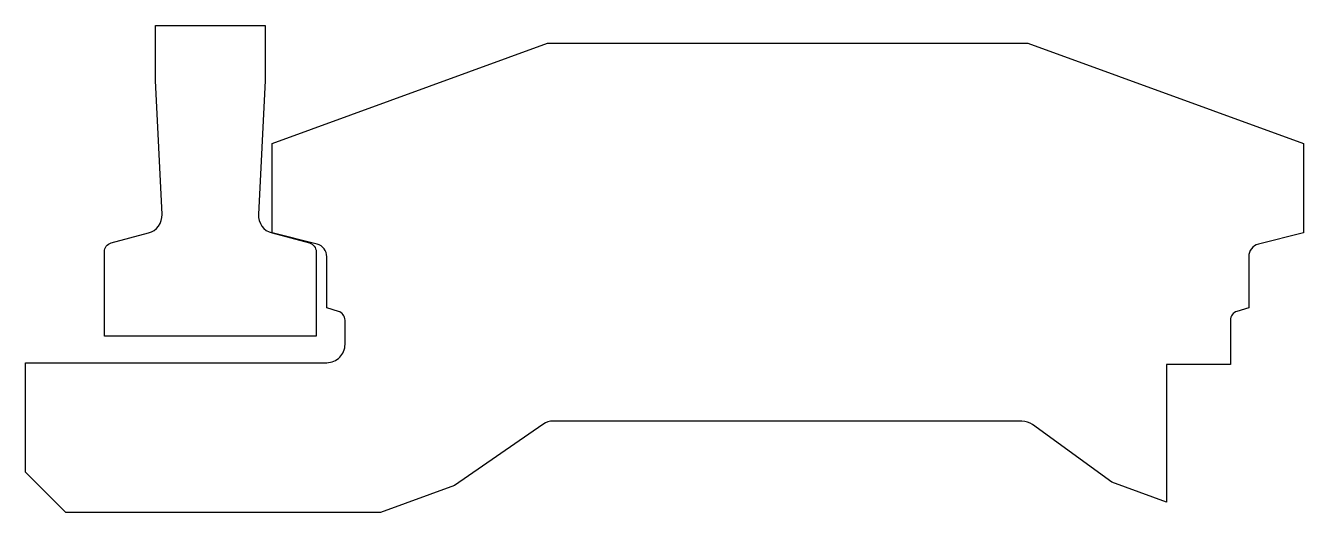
# Model space of a CAD drawing. Header units: millimetres. Extents: x 0 to 700, y 0 to 267.
import ezdxf

# ---------------------------------------------------------------- set-up
doc = ezdxf.new("R2010")
doc.units = ezdxf.units.MM
doc.layers.add('beton', color=7, linetype='Continuous')
doc.layers.add('isolatie', color=7, linetype='Continuous')

msp = doc.modelspace()

# ---------------------------------------------------------------- linework, layer by layer
at = {"layer": 'beton', "color": 2}
msp.add_lwpolyline([(131.18, 266.58), (131.18, 236.58), (127.58, 163.16, 0.353795), (135, 153), (155.47, 147.56, -0.340059), (159.18, 142.73), (159.18, 96.58), (43.18, 96.58), (43.18, 142.73, -0.340059), (46.9, 147.56), (67.37, 153, 0.353795), (74.79, 163.16), (71.18, 236.58), (71.18, 266.58)], format="xyb", close=True, dxfattribs=at)
at = {"layer": 'isolatie', "color": 3}
msp.add_lwpolyline([(675.3, 146.83, 0.344151), (670, 140.03), (670, 112), (663.56, 110.07, 0.331206), (660, 105.28), (660, 81), (625, 81), (625, 5.64), (595, 16.57), (551.63, 48.09, 0.158419), (545.75, 50), (289.12, 50, 0.152363), (283.43, 48.23), (235, 14.75), (194.51, 0), (22, 0), (0, 22), (0, 82), (165, 82, 0.414214), (175, 92), (175, 105.28, 0.331206), (171.44, 110.07), (165, 112), (165, 140.03, 0.344151), (159.7, 146.83), (135, 153), (135, 202), (286, 257), (549, 257), (700, 202), (700, 153)], format="xyb", close=True, dxfattribs=at)

doc.saveas('drawing.dxf')
